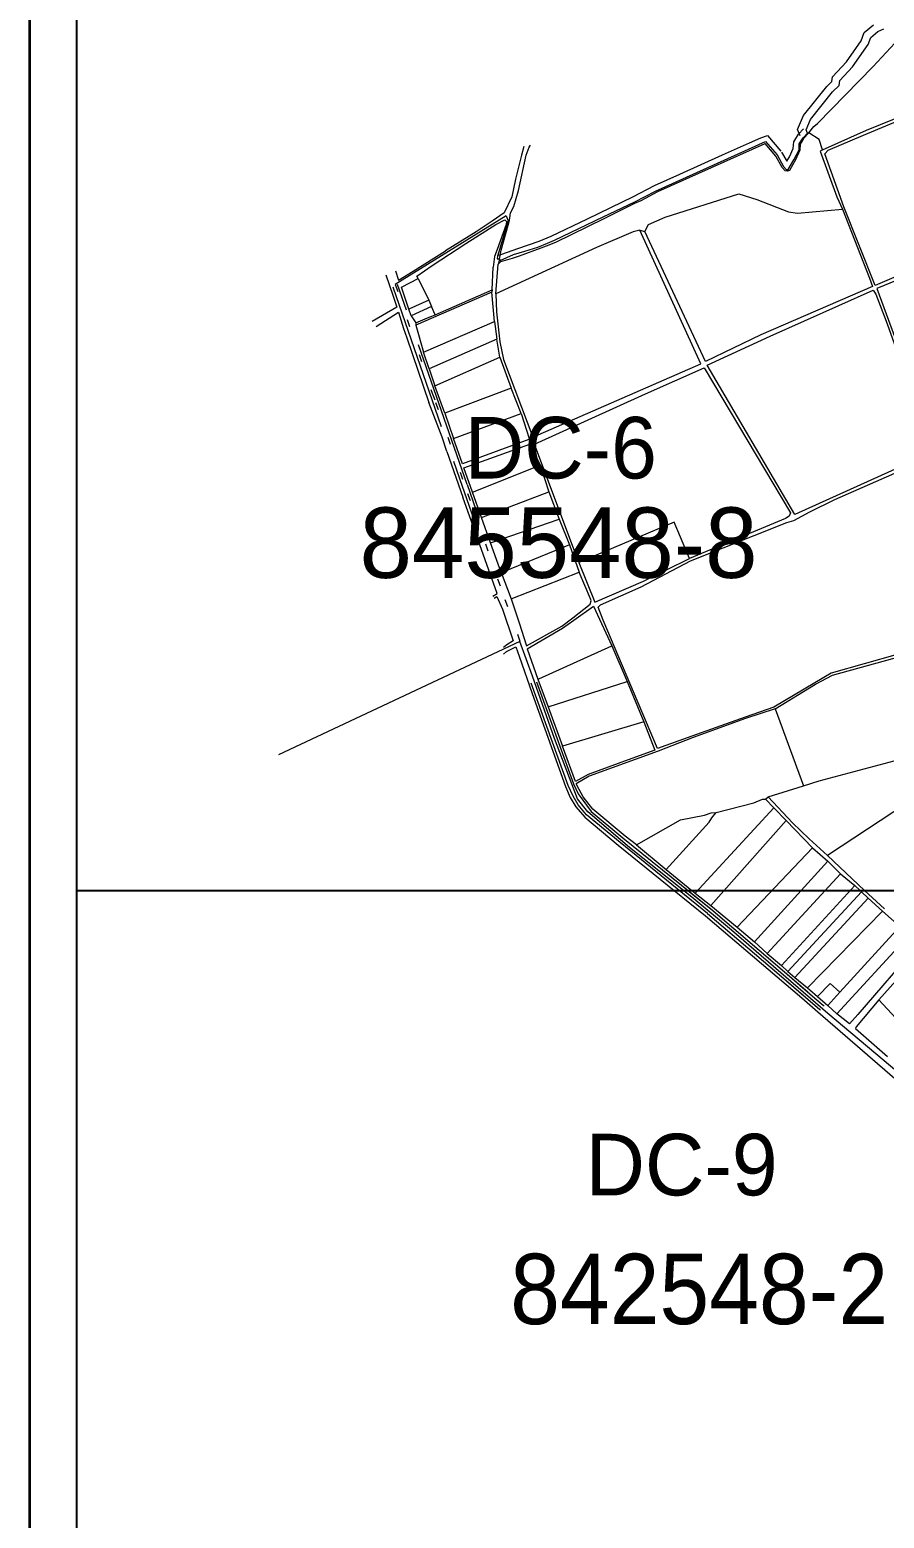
# Model space of a CAD drawing. Header units: metres. Extents: x 548946 to 557077, y 1838800 to 1845419.
# Drawn here: x 548946 to 549917, y 1841287 to 1842978 of the extents above; entities that cross this region are included whole.
import ezdxf
from ezdxf.enums import TextEntityAlignment as Align

# ---------------------------------------------------------------- set-up
doc = ezdxf.new("R2010")
doc.units = ezdxf.units.M
doc.header["$LTSCALE"] = 28
doc.linetypes.add('DOTTED', pattern=[1.5, 0.3, -1.2])
doc.linetypes.add('LONG_DASHED', pattern=[7.5, 6, -1.5])
for name, color, linetype, lineweight in [('10', 7, 'Continuous', 13), ('22', 7, 'Continuous', 13), ('46', 7, 'Continuous', 13), ('55', 7, 'Continuous', 35), ('60', 7, 'Continuous', 25)]:
    doc.layers.add(name, color=color, linetype=linetype, lineweight=lineweight)
doc.layers.add('61', color=7, linetype='Continuous')

msp = doc.modelspace()

# ---------------------------------------------------------------- linework, layer by layer
at = {"layer": '10'}
for p, q in [((549639.47, 1842750.51), (549645.42, 1842748.94)), ((549403.68, 1842710.17), (549441.78, 1842735.4)), ((549474.6, 1842720.61), (549472.99, 1842708.36)), ((549361.94, 1842704.15), (549365.52, 1842693.59)), ((549386.37, 1842698.29), (549403.68, 1842710.17)), ((549475.8, 1842678.08), (549478.48, 1842711.71)), ((549479.96, 1842717.71), (549478.48, 1842711.71)), ((549368.84, 1842685.79), (549387.85, 1842695.64)), ((549377.05, 1842660.67), (549368.84, 1842685.79)), ((549387.85, 1842695.64), (549386.37, 1842698.29)), ((549399.75, 1842670.81), (549377.05, 1842660.67)), ((549471.74, 1842682.72), (549471.33, 1842679.89)), ((549363.42, 1842662.89), (549335.43, 1842646.72)), ((549340.08, 1842640.98), (549365.25, 1842657.06)), ((549379.66, 1842653.09), (549377.05, 1842660.67)), ((549379.66, 1842653.09), (549385.05, 1842645.17)), ((549403.2, 1842652.58), (549407.1, 1842654.18)), ((549385.05, 1842645.17), (549384.96, 1842642.26)), ((549375.03, 1842627.94), (549399.78, 1842554.63)), ((549420.4, 1842498.67), (549438.3, 1842446.95)), ((549449.52, 1842452.54), (549439.71, 1842480.35)), ((549559.63, 1842392.64), (549570.67, 1842361.78)), ((549474.16, 1842332.13), (549477.08, 1842334.01)), ((549502.39, 1842303.99), (549510.89, 1842278.06)), ((549498.59, 1842276.76), (549502.37, 1842266.41)), ((549502.37, 1842266.41), (549517.27, 1842223.93)), ((549535.6, 1842208.58), (549551.68, 1842164.08)), ((549793.29, 1842206.23), (549825.66, 1842118.92)), ((549644.28, 1842191.68), (549551.68, 1842164.08)), ((549566.39, 1842123.92), (549551.68, 1842164.08)), ((549785.46, 1842106.33), (549825.66, 1842118.92)), ((549702.43, 1841996.97), (549792.02, 1842093.96)), ((549782.31, 1842103.83), (549792.02, 1842093.96)), ((549792.02, 1842093.96), (549806.04, 1842079.62)), ((549720.21, 1841982.94), (549806.04, 1842079.62)), ((549835.72, 1842048.52), (549806.04, 1842079.62)), ((549812.92, 1842076.94), (549831.95, 1842058.7)), ((549615.02, 1842051.58), (549678.72, 1842000)), ((549635.9, 1842051.67), (549669.65, 1842023.76)), ((549750.13, 1841958.22), (549835.72, 1842048.52)), ((549831.95, 1842058.7), (549852.81, 1842039.53)), ((549835.72, 1842048.52), (549853.16, 1842033.27)), ((549769.98, 1841941.41), (549853.16, 1842033.27)), ((549852.81, 1842039.53), (549895.05, 1842000)), ((549853.16, 1842033.27), (549867.64, 1842018.93)), ((549669.65, 1842023.76), (549698.72, 1842000)), ((549784.34, 1841928.14), (549867.64, 1842018.93)), ((549867.64, 1842018.93), (549883.88, 1842005.79)), ((549678.72, 1842000), (549714.33, 1841971.16)), ((549698.72, 1842000), (549702.43, 1841996.97)), ((549702.43, 1841996.97), (549720.21, 1841982.94)), ((549800.72, 1841914.59), (549883.88, 1842005.79)), ((549807.93, 1841907.93), (549891.58, 1841998.3)), ((549883.95, 1842005.73), (549883.88, 1842005.79)), ((549891.58, 1841998.3), (549899.07, 1841991.33)), ((549895.05, 1842000), (549917.58, 1841978.91)), ((549815.73, 1841901.03), (549899.07, 1841991.33)), ((549830.29, 1841889.14), (549915.37, 1841976.63)), ((549899.07, 1841991.33), (549915.37, 1841976.63)), ((549915.37, 1841976.63), (549934.87, 1841959.04)), ((549714.33, 1841971.16), (549795.55, 1841901.99)), ((549866.96, 1841884.35), (549934.87, 1841959.04)), ((549800.72, 1841914.59), (549807.93, 1841907.93)), ((549807.93, 1841907.93), (549815.73, 1841901.03)), ((549795.55, 1841901.99), (549823.51, 1841877.83)), ((549815.73, 1841901.03), (549830.29, 1841889.14)), ((549830.29, 1841889.14), (549832.7, 1841887.1)), ((549832.7, 1841887.1), (549841.65, 1841879.52)), ((549841.65, 1841879.52), (549853.29, 1841869.15)), ((549853.29, 1841869.15), (549866.96, 1841884.35)), ((549911.01, 1841875.51), (549945.28, 1841839.06)), ((549877.72, 1841848.55), (549863.5, 1841859.7)), ((549884.61, 1841843.05), (549920.85, 1841811.3))]:
    msp.add_line(p, q, dxfattribs=at)
for points in [[(549831.82, 1842861.12), (549837.21, 1842868.18), (549841.32, 1842871.5), (549904.56, 1842936.57), (549929.29, 1842962.95), (549933.75, 1842963.88), (549948.83, 1842978.35), (549956.83, 1842991.4), (549958.48, 1843002.5), (549965.27, 1843000.74), (549969.9, 1842997.64), (549971.33, 1843003.02), (549978.63, 1843006.52), (549980.57, 1843011.76), (549995.54, 1843037.95)], [(549782.32, 1842851.01), (549795.55, 1842835.91), (549802.83, 1842822.76), (549805.72, 1842819.48), (549808.05, 1842819.48), (549814.46, 1842830.21), (549820.46, 1842841.83), (549820.66, 1842848.41), (549825.09, 1842855.42), (549829.94, 1842860.61), (549828.59, 1842864.6), (549833.52, 1842876.23), (549858.62, 1842907.76), (549865.98, 1842914.91), (549867.03, 1842920.43), (549881.3, 1842936.06), (549898.99, 1842961.3), (549902.11, 1842969.54), (549909.95, 1842976.17), (549917.01, 1842979.36)], [(549847.18, 1842841.63), (549896.99, 1842863.89), (549972.97, 1842894.67), (550043.94, 1842921.39), (550049.16, 1842925.66)], [(549831.82, 1842861.12), (549825.41, 1842854.61), (549821.87, 1842847.97), (549821.46, 1842841.45), (549816.45, 1842830.34), (549809.63, 1842818.31), (549807.34, 1842817.64), (549804.77, 1842817.92), (549801.2, 1842821.65), (549793.98, 1842834.64), (549782.05, 1842849.05)], [(549847.18, 1842841.63), (549843.25, 1842853.43), (549831.82, 1842861.12)], [(549507.7, 1842845.36), (549504.99, 1842835.57), (549498.25, 1842808.25), (549494.17, 1842788.23), (549485.55, 1842769.99), (549471.93, 1842760.64), (549453.46, 1842748.47), (549418.84, 1842726.77)], [(549478.48, 1842711.71), (549481.72, 1842714.75), (549494.77, 1842718.68), (549502.91, 1842721.2), (549527.54, 1842730.23), (549533.44, 1842732.65), (549544.34, 1842736.78), (549599.26, 1842763.54), (549634.1, 1842781.03), (549641.18, 1842784.17), (549660.01, 1842794.37), (549782.05, 1842849.05)], [(549479.96, 1842717.71), (549481.09, 1842716.11), (549496.01, 1842722.59), (549508.9, 1842726.5), (549523.52, 1842731.25), (549534.85, 1842735.63), (549542.74, 1842739.08), (549598.07, 1842765.71), (549633.97, 1842782.54), (549657.5, 1842794.86), (549782.32, 1842851.01)], [(549479.96, 1842717.71), (549481.95, 1842727.58), (549489.95, 1842755.97), (549491.36, 1842761.9), (549491.84, 1842764.46), (549492.69, 1842769.96), (549496.39, 1842777.2), (549501.91, 1842795.41), (549510.43, 1842835.59), (549513.78, 1842844.7), (549515.44, 1842846.88)], [(549847.18, 1842841.63), (549844.5, 1842840.16), (549863.28, 1842788.14), (549869.78, 1842774.24)], [(549645.42, 1842748.94), (549649.51, 1842756.72), (549668.29, 1842765.33), (549751.94, 1842791.6), (549772.53, 1842785.25), (549808.38, 1842771.12), (549818.88, 1842769.85), (549869.78, 1842774.24)], [(549869.78, 1842774.24), (549900.74, 1842695.78), (549904.15, 1842686.32), (549776.91, 1842631.42), (549714.23, 1842601.05), (549645.42, 1842748.94)], [(549441.78, 1842735.4), (549475.81, 1842756.73), (549486.27, 1842762.3), (549487.98, 1842760.34), (549487.64, 1842756.91), (549477.67, 1842728.42), (549474.6, 1842720.61)], [(549639.47, 1842750.51), (549631.92, 1842748.42), (549590.23, 1842730.89), (549475.8, 1842678.08)], [(549475.8, 1842678.08), (549476.76, 1842657.74), (549480.57, 1842623.44), (549484.79, 1842603.33), (549518.07, 1842515.2), (549709.09, 1842598.56), (549639.47, 1842750.51)], [(549365.52, 1842693.59), (549381.95, 1842703.63), (549418.84, 1842726.77)], [(549407.1, 1842654.18), (549471.74, 1842682.72), (549472.99, 1842708.36)], [(549988.26, 1842716.7), (549976.17, 1842711.71), (549909.06, 1842683.97), (549935.27, 1842612.29)], [(549350.99, 1842699.81), (549358.81, 1842676.56), (549363.42, 1842662.89)], [(549387.85, 1842695.64), (549399.75, 1842670.81), (549402.82, 1842663.54)], [(549365.25, 1842657.06), (549370.98, 1842638.66), (549375.03, 1842627.94)], [(549407.1, 1842654.18), (549402.82, 1842663.54), (549379.66, 1842653.09)], [(549385.05, 1842645.17), (549398.49, 1842650.66), (549403.2, 1842652.58)], [(549474.3, 1842646.65), (549477.09, 1842626.43), (549400.32, 1842592.64), (549393.77, 1842611.71)], [(549400.32, 1842592.64), (549406.85, 1842573.58), (549480.43, 1842606.18), (549477.09, 1842626.43)], [(549480.43, 1842606.18), (549493.37, 1842570.72), (549418.06, 1842542.36), (549406.85, 1842573.58)], [(549570.45, 1842372.73), (549519.89, 1842507.28), (549646.03, 1842564.43), (549712.86, 1842594.01), (549810.66, 1842429.23), (549809.11, 1842425.19), (549805.24, 1842422.86), (549695.88, 1842377.26)], [(549418.06, 1842542.36), (549427.81, 1842513.72), (549504.93, 1842542.2), (549493.37, 1842570.72)], [(549420.4, 1842498.67), (549414.93, 1842515.31), (549399.78, 1842554.63)], [(549504.93, 1842542.2), (549513.77, 1842513.64), (549513.49, 1842512.54), (549437.93, 1842484.82), (549427.81, 1842513.72)], [(549439.71, 1842480.35), (549514.7, 1842507.23), (549526.25, 1842483.34)], [(549459.73, 1842423.72), (549449.52, 1842452.54), (549526.25, 1842483.34)], [(549526.25, 1842483.34), (549536.2, 1842452.86), (549548.07, 1842421.89), (549559.63, 1842392.64)], [(549469.99, 1842394.89), (549459.73, 1842423.72), (549536.2, 1842452.86)], [(549472.52, 1842334.52), (549477.51, 1842337.65), (549438.3, 1842446.95)], [(549482.08, 1842361.24), (549469.99, 1842394.89), (549548.07, 1842421.89)], [(549695.88, 1842377.26), (549678.6, 1842418.7), (549570.45, 1842372.73)], [(549559.63, 1842392.64), (549484.66, 1842362.23), (549482.08, 1842361.24)], [(549570.45, 1842372.73), (549588.4, 1842327.75), (549643.9, 1842351.52), (549695.88, 1842377.26)], [(549482.08, 1842361.24), (549493.43, 1842331.32), (549570.67, 1842361.78)], [(549510.89, 1842278.06), (549550.82, 1842300.39), (549563.6, 1842309.91), (549583.2, 1842325.33), (549584.27, 1842329.23), (549583.54, 1842331.49), (549570.67, 1842361.78)], [(549477.08, 1842334.01), (549483.72, 1842319.65), (549495.75, 1842283.62)], [(549493.43, 1842331.32), (549499.74, 1842312.06), (549502.39, 1842303.99)], [(549511.75, 1842274.54), (549551.61, 1842298.09), (549564.74, 1842307.23), (549586.89, 1842322.95), (549607.95, 1842277.87)], [(549793.29, 1842206.23), (549839.31, 1842234.51), (549858.55, 1842244.69), (550046.36, 1842296.37), (550075.06, 1842201.11)], [(549495.75, 1842283.62), (549488.42, 1842279.02), (549484.78, 1842276.01)], [(549484.7, 1842268.66), (549488.19, 1842271.56), (549498.59, 1842276.76)], [(549511.75, 1842274.54), (549523.86, 1842240.1), (549535.6, 1842208.58), (549625.37, 1842237.31)], [(549523.86, 1842240.1), (549524.67, 1842240.52), (549607.95, 1842277.87)], [(549607.95, 1842277.87), (549625.37, 1842237.31), (549644.28, 1842191.68)], [(549517.27, 1842223.93), (549555.25, 1842118.17), (549560.54, 1842105.53)], [(549793.29, 1842206.23), (549759.74, 1842195.4), (549700.03, 1842173.66), (549660.42, 1842158.11), (549581.96, 1842129.69), (549567.45, 1842121.33)], [(549644.28, 1842191.68), (549656.46, 1842159.55), (549626.34, 1842148.34), (549580.87, 1842131.66), (549566.39, 1842123.92)], [(549825.66, 1842118.92), (549843.28, 1842124.44), (549979.6, 1842160.91)], [(549993.34, 1842148.52), (550003.75, 1842139.15), (549852.81, 1842039.53)], [(549635.9, 1842051.67), (549623.12, 1842061.5), (549586.21, 1842092.31), (549575.4, 1842106.21), (549570.8, 1842114.58), (549567.45, 1842121.33)], [(549560.54, 1842105.53), (549566.99, 1842094.93), (549576.94, 1842083.27), (549615.02, 1842051.58)], [(549726.26, 1842088.7), (549769.01, 1842099.49), (549779.11, 1842103.8), (549782.31, 1842103.83)], [(549782.31, 1842103.83), (549785.46, 1842106.33), (549812.92, 1842076.94)], [(549635.9, 1842051.67), (549685.72, 1842080.42), (549713.25, 1842085.54), (549720.75, 1842088.02), (549726.26, 1842088.7)], [(549669.65, 1842023.76), (549718.25, 1842077.77), (549721.39, 1842082.33), (549726.26, 1842088.7)], [(549883.95, 1842005.73), (549889.83, 1842000), (549891.58, 1841998.3)], [(549720.21, 1841982.94), (549750.13, 1841958.22), (549769.98, 1841941.41), (549784.34, 1841928.14), (549800.72, 1841914.59)], [(549853.29, 1841869.15), (549863.5, 1841859.7), (549945.54, 1841949.1)], [(549945.54, 1841949.1), (549953.93, 1841941.29), (549955.74, 1841938.52), (549887.37, 1841858.89), (549877.72, 1841848.55)], [(549911.01, 1841875.51), (549956.18, 1841926.19), (549959.01, 1841927.78), (549960.25, 1841927.88), (549964.2, 1841926.78), (549969.34, 1841923.17), (549971.32, 1841921.52), (549996.62, 1841900.36)], [(549841.65, 1841879.52), (549855.83, 1841894.2), (549866.96, 1841884.35)], [(549823.51, 1841877.83), (549841.98, 1841861.87), (549954.72, 1841764.44), (550000, 1841727.69)], [(549911.01, 1841875.51), (549885.41, 1841844.95), (549884.61, 1841843.05)]]:
    msp.add_lwpolyline(points, dxfattribs=at)
for points in [[(549893.81, 1842858.51), (549974.43, 1842892.24), (550046.77, 1842919.6), (550099.44, 1842774.27), (550097.75, 1842770.12), (550002.41, 1842728.31), (549906.97, 1842687.65), (549871.22, 1842776.76), (549849.72, 1842837.25), (549853.68, 1842841.32)], [(549384.96, 1842642.26), (549393.77, 1842611.71), (549474.3, 1842646.65), (549471.33, 1842679.89)], [(549716.11, 1842597.02), (549787.83, 1842629.95), (549904.84, 1842682.19), (549907.66, 1842677.84), (549920.59, 1842643.92), (549972.66, 1842498.1), (549815.89, 1842427.1)], [(549814.57, 1842420.31), (549832.83, 1842430.39), (549861.13, 1842444.18), (549966.47, 1842490.36), (549973.04, 1842490.62), (549979.32, 1842484.04), (550005.42, 1842415.88), (550016.78, 1842382.41), (550022.3, 1842365.68), (550040.67, 1842311.41), (550044.61, 1842299.92), (549857.19, 1842247.02), (549838.59, 1842235.76), (549791.97, 1842208.26), (549759.23, 1842197.04), (549698.72, 1842175.4), (549659.66, 1842161.14), (549597.97, 1842307.07), (549592.18, 1842321.84), (549594.94, 1842324.76), (549641.07, 1842345.22), (549697.1, 1842374.6), (549806.63, 1842418.24)]]:
    msp.add_lwpolyline(points, close=True, dxfattribs=at)
msp.add_arc((549892.3, 1841999), 1, 224.18969, 225.81031, dxfattribs=at)
at = {"layer": '22', "linetype": 'LONG_DASHED'}
for p, q in [((549358.84, 1842686.11), (549437.55, 1842459.48)), ((549443.47, 1842461.28), (549364.2, 1842688.66)), ((549437.55, 1842459.48), (549450.43, 1842422.88)), ((549443.47, 1842461.28), (549456.84, 1842423.22)), ((549558.07, 1842119.18), (549516.23, 1842235.7)), ((549522.14, 1842236.94), (549564.18, 1842121.07)), ((549564.18, 1842121.07), (549569.47, 1842109.7)), ((549569.47, 1842109.7), (549584.36, 1842089.85)), ((549584.36, 1842089.85), (549620.43, 1842059.82)), ((549620.43, 1842059.82), (549720.2, 1841979.01)), ((549716.53, 1841973.88), (549617.22, 1842054.3)), ((549716.53, 1841973.88), (549684.27, 1842000)), ((549694.29, 1842000), (549720.2, 1841979.01)), ((549720.2, 1841979.01), (549801.32, 1841909.9)), ((549720.2, 1841979.01), (549801.32, 1841909.9)), ((549716.53, 1841973.88), (549797.84, 1841904.64)), ((549716.53, 1841973.88), (549797.84, 1841904.64)), ((549801.32, 1841909.9), (549830.33, 1841884.71)), ((549797.84, 1841904.64), (549825.98, 1841880.32)), ((549797.84, 1841904.64), (549844.27, 1841864.52)), ((549844.27, 1841864.52), (549845.04, 1841863.85)), ((549849.24, 1841868.41), (549847.73, 1841869.71))]:
    msp.add_line(p, q, dxfattribs=at)
for points in [[(549569.66, 1842097.19), (549563.72, 1842107), (549558.07, 1842119.18)], [(549617.22, 1842054.3), (549579.18, 1842085.96), (549569.66, 1842097.19)], [(549801.32, 1841909.9), (549838.58, 1841877.54), (549847.73, 1841869.71)]]:
    msp.add_lwpolyline(points, dxfattribs=at)
at = {"layer": '46'}
for p, q in [((549487.78, 1842766.87), (549361.76, 1842688.54)), ((549503.36, 1842282.86), (549228.99, 1842153.98))]:
    msp.add_line(p, q, dxfattribs=at)
for points in [[(549821.68, 1842857.6), (549818.87, 1842864.73), (549825.71, 1842880.87), (549851.94, 1842913.81), (549857.66, 1842919.39), (549858.66, 1842924.62), (549874.26, 1842941.69), (549890.98, 1842965.55), (549894.51, 1842974.9), (549905.11, 1842983.86)], [(549479.3, 1842722.04), (549482.69, 1842723.27), (549501.16, 1842729.72), (549525.28, 1842738.02), (549538.86, 1842743.6), (549580.21, 1842763.33), (549619.86, 1842782.61), (549631.47, 1842788.34), (549656.37, 1842801.32), (549685.14, 1842814.19), (549733.41, 1842835.99), (549764.21, 1842849.7), (549776.92, 1842855.32), (549784.62, 1842857.89), (549799.8, 1842840.07)], [(549800.49, 1842839.09), (549806.46, 1842829.01), (549806.62, 1842828.75), (549809.56, 1842833.92), (549813.95, 1842843.19), (549814.43, 1842850.84), (549820, 1842859.7), (549825.62, 1842865.59)], [(549487.78, 1842766.87), (549490.05, 1842761.06), (549477.94, 1842720.7), (549477.47, 1842717.64), (549479.96, 1842717.71)], [(549698.62, 1841992.3), (549627.97, 1842048.82), (549580.46, 1842089.21), (549568.71, 1842104.03), (549542.51, 1842172.86), (549517.7, 1842243.41), (549503.36, 1842282.86)], [(551331.64, 1840662.06), (551216.15, 1840756.13), (551170.99, 1840793.79), (551021.2, 1840915.07), (550868.57, 1841039.41), (550814.61, 1841084.02), (550710.99, 1841167.64), (550664.92, 1841204.56), (550643.33, 1841222.37), (550526.39, 1841317.04), (550381.87, 1841432.13), (550314.6, 1841485.03), (550204.08, 1841572.5), (550014.42, 1841724.51), (549853.1, 1841859.96), (549743.71, 1841954.97), (549698.62, 1841992.3)]]:
    msp.add_lwpolyline(points, dxfattribs=at)
at = {"layer": '46', "linetype": 'DOTTED'}
for points in [[(549361.76, 1842688.54), (549403.65, 1842565.3), (549407.54, 1842554.61)], [(549407.54, 1842554.61), (549443.94, 1842451), (549453.53, 1842423.56), (549464.09, 1842393.78), (549486.21, 1842330.64), (549503.55, 1842282.92)]]:
    msp.add_lwpolyline(points, dxfattribs=at)
at = {"layer": '55'}
msp.add_lwpolyline([(548946.42, 1845099), (557077.3, 1845099), (557077.3, 1838800.25), (548946.42, 1838800.25)], close=True, dxfattribs=at)
at = {"layer": '60'}
for p, q in [((549000, 1841000), (549000, 1843000)), ((549000, 1842000), (552000, 1842000))]:
    msp.add_line(p, q, dxfattribs=at)

# ---------------------------------------------------------------- texts
at = {"layer": '55'}
msp.add_text('845548-8', height=80, dxfattribs=at).set_placement((549547.24, 1842355.23), align=Align.CENTER)
at = {"layer": '55', "width": 0.95}
msp.add_text('842548-2', height=80, dxfattribs=at).set_placement((549707.07, 1841507.09), align=Align.CENTER)
at = {"layer": '61'}
for s, p in [('DC-6', (549549.79, 1842468.15)), ('DC-9', (549687.01, 1841653.41))]:
    msp.add_text(s, height=70, dxfattribs=at).set_placement(p, align=Align.CENTER)

doc.saveas('drawing.dxf')
